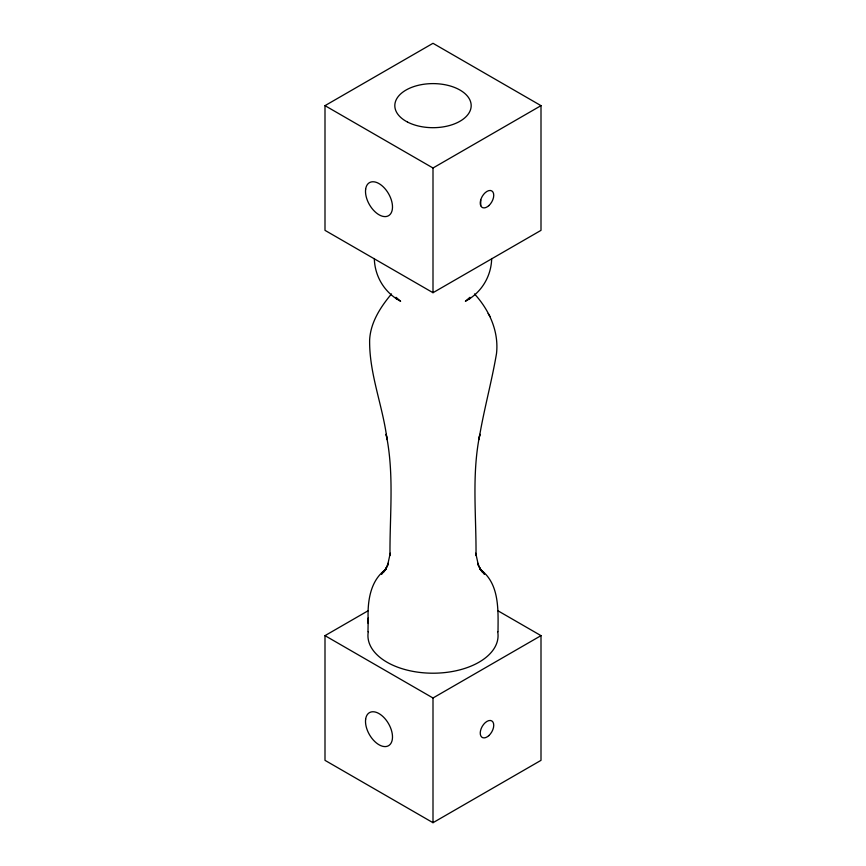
<?xml version="1.0" encoding="UTF-8"?>
<svg xmlns="http://www.w3.org/2000/svg" width="866" height="866" viewBox="0 0 866 866"><rect width="100%" height="100%" fill="white"/><g stroke="black" fill="none" stroke-linecap="round" stroke-linejoin="round"><path stroke-width="1.3" d="M367.985 631.747L368.191 617.999L368.364 623.477C367.097 604.652 369.024 581.497 385.673 569.471M389.981 555.507C389.668 515.086 394.387 474.222 386.139 434.277L387.037 439.56C382.945 406.013 369.057 373.722 369.641 339.753C370.626 322.249 380.564 306.997 391.497 293.931M480.727 199.938L480.727 205.675M491.682 258.501C491.26 276.557 481.28 292.838 465.388 301.249L469.946 297.309M390.252 553.19L387.481 565.834L388.141 563.268L385.749 569.222L386.896 566.581L383.909 571.831L385.608 569.092L381.505 574.201L385.716 569.536M469.545 298.943L470.141 297.893M324.999 105.652L433 43.3L541.001 105.652L541.001 230.356L433 292.708L324.999 230.356L324.999 105.652L433 168.004L541.001 105.652M498.026 610.833L541.001 635.644L541.001 760.348L433 822.7L324.999 760.348L324.999 635.644L367.974 610.833M324.999 635.644L433 697.996L541.001 635.644M480.316 569.482C499.747 583.619 498.134 610.324 498.015 631.747M396.054 297.309L400.612 301.249C384.72 292.838 374.74 276.557 374.318 258.501M480.284 569.536L484.495 574.201L480.392 569.092L482.091 571.831L479.104 566.581L480.251 569.222L477.859 563.268L478.519 565.834L475.748 553.19M474.503 293.931C489.247 310.05 498.968 331.288 496.521 353.48C491.617 382.361 483.639 410.625 478.963 439.56L479.861 434.277C471.613 474.222 476.332 515.086 476.019 555.507M488.164 313.514L490.134 316.696M395.859 297.893L396.455 298.943M433 168.004L433 292.708M433 697.996L433 822.7M497.712 631.769A65.058 37.563 0 0 1 433 673.207A65.058 37.563 0 0 1 368.288 631.769M488.749 735.689A9.548 5.51 -60 0 0 491.769 720.902A9.548 5.51 -60 0 0 480.478 730.915A9.548 5.51 -60 0 0 488.749 735.689M365.647 719.181A19.095 11.02 60 0 0 383.974 746.535A19.095 11.02 60 0 0 387.383 721.8A19.095 11.02 60 0 0 365.647 719.181M407.54 122.074A38.18 22.04 0 0 0 470.368 110.166A38.18 22.04 0 0 0 421.093 84.706A38.18 22.04 0 0 0 407.54 122.074M488.749 205.697A9.548 5.51 -60 0 0 491.769 190.91A9.548 5.51 -60 0 0 480.478 200.923A9.548 5.51 -60 0 0 488.749 205.697M365.647 189.189A19.095 11.02 60 0 0 383.974 216.543A19.095 11.02 60 0 0 387.383 191.808A19.095 11.02 60 0 0 365.647 189.189"/></g></svg>
